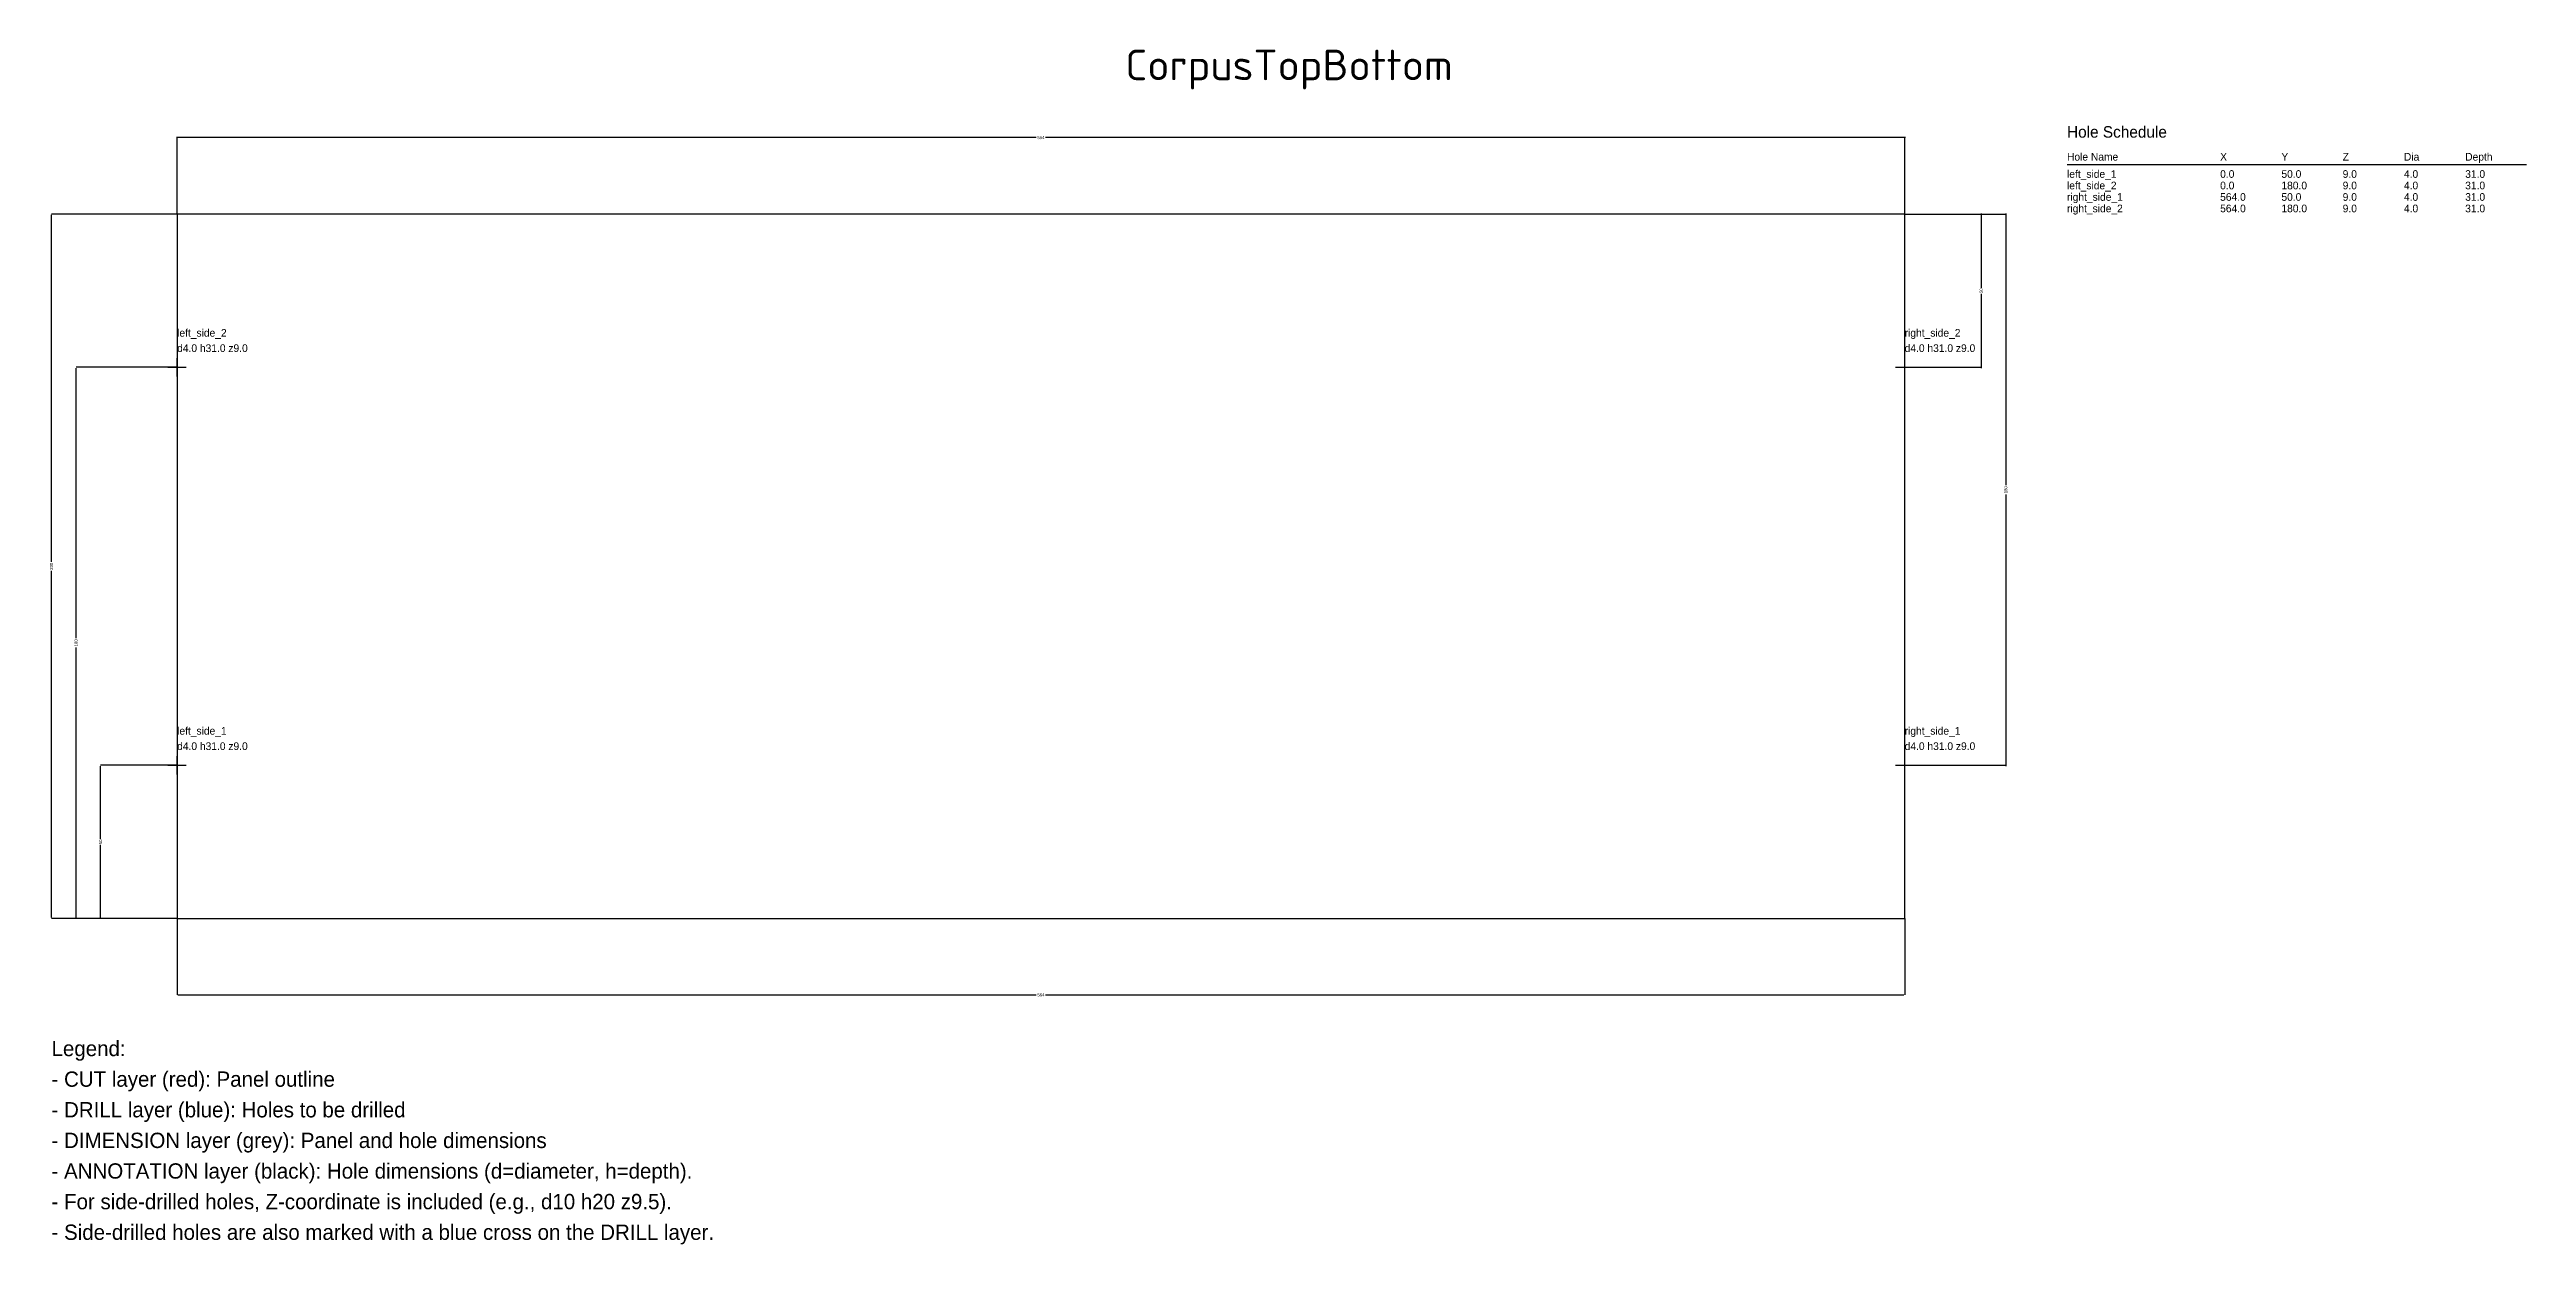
# Model space of a CAD drawing. Header units: millimetres. Extents: x -42 to 767, y -107 to 284.
import ezdxf
from ezdxf.enums import TextEntityAlignment as Align

# ---------------------------------------------------------------- set-up
doc = ezdxf.new("R2010")
doc.units = ezdxf.units.MM
for name, color, linetype in [('ANNOTATION', 7, 'Continuous'), ('CUT', 1, 'Continuous'), ('DIMENSION', 8, 'Continuous'), ('DRILL', 5, 'Continuous')]:
    doc.layers.add(name, color=color, linetype=linetype)
doc.styles.add('Title', font='ISOCPEUR.ttf')
doc.dimstyles.get("Standard").update_dxf_attribs({"dimtxt": 2.5, "dimasz": 2.5, "dimexe": 1.25, "dimexo": 0.625, "dimtad": 1, "dimtxsty": 'Standard', "dimcen": 2.5, "dimazin": 3, "dimtfac": 1, "dimtmove": 0, "dimatfit": 3})

# ---------------------------------------------------------------- blocks, each defined once
blk = doc.blocks.new('_CLOSEDFILLED')
at = {"color": 0, "linetype": 'ByBlock'}
blk.add_solid([(-1, 0.2), (0, 0), (-1, -0.2)], dxfattribs=at)
blk = doc.blocks.new('*D0')
for p, q in [((0, 0), (0, -25)), ((564, 0), (564, -25)), ((0.25, -25), (280.5, -25)), ((283.5, -25), (563.75, -25))]:
    blk.add_line(p, q)
at = {"layer": 'Defpoints'}
for p in [(0, 0), (564, 0), (0, -25)]:
    blk.add_point(p, dxfattribs=at)
at = {"layer": 'DIMENSION', "xscale": 0.25, "yscale": 0.25, "rotation": 180}
blk.add_blockref('_CLOSEDFILLED', (0, -25), dxfattribs=at)
at = {"layer": 'DIMENSION', "xscale": 0.25, "yscale": 0.25}
blk.add_blockref('_CLOSEDFILLED', (564, -25), dxfattribs=at)
at = {"layer": 'DIMENSION', "insert": (282, -25), "char_height": 1, "attachment_point": 5}
blk.add_mtext('564', dxfattribs=at)
blk = doc.blocks.new('*D2')
for p, q in [((280.5, 255), (-0.25, 255)), ((0, 230), (0, 255)), ((564.25, 255), (283.5, 255)), ((564, 230), (564, 255))]:
    blk.add_line(p, q)
at = {"layer": 'Defpoints'}
for p in [(564, 255), (0, 230), (564, 230)]:
    blk.add_point(p, dxfattribs=at)
at = {"layer": 'DIMENSION', "xscale": 0.25, "yscale": 0.25}
blk.add_blockref('_CLOSEDFILLED', (0, 255), dxfattribs=at)
at = {"layer": 'DIMENSION', "xscale": 0.25, "yscale": 0.25, "rotation": 180}
blk.add_blockref('_CLOSEDFILLED', (564, 255), dxfattribs=at)
at = {"layer": 'DIMENSION', "insert": (282, 255), "char_height": 1, "attachment_point": 5}
blk.add_mtext('564', dxfattribs=at)
blk = doc.blocks.new('*D3')
for p, q in [((0, 50), (-25, 50)), ((-25, 26), (-25, 49.75)), ((-25, 0.25), (-25, 24)), ((0, 0), (-25, 0))]:
    blk.add_line(p, q)
at = {"layer": 'Defpoints'}
for p in [(0, 50), (-25, 0), (0, 0)]:
    blk.add_point(p, dxfattribs=at)
at = {"layer": 'DIMENSION', "xscale": 0.25, "yscale": 0.25}
for p, rotation in [((-25, 50), 90), ((-25, 0), 270)]:
    blk.add_blockref('_CLOSEDFILLED', p, dxfattribs=dict(at, rotation=rotation))
at = {"layer": 'DIMENSION', "insert": (-25, 25), "char_height": 1, "attachment_point": 5, "rotation": 90}
blk.add_mtext('50', dxfattribs=at)
blk = doc.blocks.new('*D4')
for p, q in [((0, 180), (-33, 180)), ((-33, 91.5), (-33, 179.75)), ((-33, 0.25), (-33, 88.5)), ((0, 0), (-33, 0))]:
    blk.add_line(p, q)
at = {"layer": 'Defpoints'}
for p in [(0, 180), (-33, 0), (0, 0)]:
    blk.add_point(p, dxfattribs=at)
at = {"layer": 'DIMENSION', "xscale": 0.25, "yscale": 0.25}
for p, rotation in [((-33, 180), 90), ((-33, 0), 270)]:
    blk.add_blockref('_CLOSEDFILLED', p, dxfattribs=dict(at, rotation=rotation))
at = {"layer": 'DIMENSION', "insert": (-33, 90), "char_height": 1, "attachment_point": 5, "rotation": 90}
blk.add_mtext('180', dxfattribs=at)
blk = doc.blocks.new('*D5')
for p, q in [((0, 230), (-41, 230)), ((-41, 116.5), (-41, 229.75)), ((-41, 0.25), (-41, 113.5)), ((0, 0), (-41, 0))]:
    blk.add_line(p, q)
at = {"layer": 'Defpoints'}
for p in [(0, 230), (-41, 0), (0, 0)]:
    blk.add_point(p, dxfattribs=at)
at = {"layer": 'DIMENSION', "xscale": 0.25, "yscale": 0.25}
for p, rotation in [((-41, 230), 90), ((-41, 0), 270)]:
    blk.add_blockref('_CLOSEDFILLED', p, dxfattribs=dict(at, rotation=rotation))
at = {"layer": 'DIMENSION', "insert": (-41, 115), "char_height": 1, "attachment_point": 5, "rotation": 90}
blk.add_mtext('230', dxfattribs=at)
blk = doc.blocks.new('*D6')
for p, q in [((564, 230), (589, 230)), ((589, 230.25), (589, 206)), ((589, 204), (589, 179.75)), ((564, 180), (589, 180))]:
    blk.add_line(p, q)
at = {"layer": 'Defpoints'}
for p in [(564, 230), (589, 230), (564, 180)]:
    blk.add_point(p, dxfattribs=at)
at = {"layer": 'DIMENSION', "xscale": 0.25, "yscale": 0.25}
for p, rotation in [((589, 230), 270), ((589, 180), 90)]:
    blk.add_blockref('_CLOSEDFILLED', p, dxfattribs=dict(at, rotation=rotation))
at = {"layer": 'DIMENSION', "insert": (589, 205), "char_height": 1, "attachment_point": 5, "rotation": 90}
blk.add_mtext('50', dxfattribs=at)
blk = doc.blocks.new('*D7')
for p, q in [((564, 230), (597, 230)), ((597, 230.25), (597, 141.5)), ((597, 138.5), (597, 49.75)), ((564, 50), (597, 50))]:
    blk.add_line(p, q)
at = {"layer": 'Defpoints'}
for p in [(564, 230), (597, 230), (564, 50)]:
    blk.add_point(p, dxfattribs=at)
at = {"layer": 'DIMENSION', "xscale": 0.25, "yscale": 0.25}
for p, rotation in [((597, 230), 270), ((597, 50), 90)]:
    blk.add_blockref('_CLOSEDFILLED', p, dxfattribs=dict(at, rotation=rotation))
at = {"layer": 'DIMENSION', "insert": (597, 140), "char_height": 1, "attachment_point": 5, "rotation": 90}
blk.add_mtext('180', dxfattribs=at)

msp = doc.modelspace()

# ---------------------------------------------------------------- linework, layer by layer
at = {"layer": 'ANNOTATION'}
msp.add_line((617, 246.25), (767, 246.25), dxfattribs=at)
at = {"layer": 'CUT'}
for p, q in [((564, 230), (0, 230)), ((0, 230), (0, 0)), ((564, 0), (564, 230)), ((0, 0), (564, 0))]:
    msp.add_line(p, q, dxfattribs=at)
at = {"layer": 'DRILL', "color": 5}
for p, q in [((-3, 180), (3, 180)), ((0, 177), (0, 183)), ((561, 180), (567, 180)), ((564, 177), (564, 183)), ((-3, 50), (3, 50)), ((0, 47), (0, 53)), ((561, 50), (567, 50)), ((564, 47), (564, 53))]:
    msp.add_line(p, q, dxfattribs=at)

# ---------------------------------------------------------------- texts
at = {"layer": 'ANNOTATION', "style": 'Title'}
msp.add_text('CorpusTopBottom', height=10, dxfattribs=at).set_placement((363, 278.75), align=Align.MIDDLE_CENTER)
at = {"layer": 'ANNOTATION'}
for s, height, p in [('Hole Schedule', 3.75, (617, 255)), ('left_side_1', 2.5, (617, 241.875)), ('Hole Name', 2.5, (617, 247.5)), ('X', 2.5, (667, 247.5)), ('0.0', 2.5, (667, 241.875)), ('Y', 2.5, (687, 247.5)), ('50.0', 2.5, (687, 241.875)), ('Z', 2.5, (707, 247.5)), ('9.0', 2.5, (707, 241.875)), ('4.0', 2.5, (727, 241.875)), ('Dia', 2.5, (727, 247.5)), ('31.0', 2.5, (747, 241.875)), ('Depth', 2.5, (747, 247.5)), ('right_side_1', 2.5, (617, 234.375)), ('left_side_2', 2.5, (617, 238.125)), ('0.0', 2.5, (667, 238.125)), ('564.0', 2.5, (667, 234.375)), ('50.0', 2.5, (687, 234.375)), ('180.0', 2.5, (687, 238.125)), ('9.0', 2.5, (707, 238.125)), ('9.0', 2.5, (707, 234.375)), ('4.0', 2.5, (727, 238.125)), ('4.0', 2.5, (727, 234.375)), ('31.0', 2.5, (747, 238.125)), ('31.0', 2.5, (747, 234.375)), ('right_side_2', 2.5, (617, 230.625)), ('564.0', 2.5, (667, 230.625)), ('180.0', 2.5, (687, 230.625)), ('9.0', 2.5, (707, 230.625)), ('4.0', 2.5, (727, 230.625)), ('31.0', 2.5, (747, 230.625)), ('d4.0 h31.0 z9.0', 2.5, (0, 185)), ('left_side_2', 2.5, (0, 190)), ('d4.0 h31.0 z9.0', 2.5, (564, 185)), ('right_side_2', 2.5, (564, 190)), ('d4.0 h31.0 z9.0', 2.5, (0, 55)), ('left_side_1', 2.5, (0, 60)), ('d4.0 h31.0 z9.0', 2.5, (564, 55)), ('right_side_1', 2.5, (564, 60)), ('Legend:', 5, (-41, -45)), ('- CUT layer (red): Panel outline', 5, (-41, -55)), ('- DRILL layer (blue): Holes to be drilled', 5, (-41, -65)), ('- DIMENSION layer (grey): Panel and hole dimensions', 5, (-41, -75)), ('- ANNOTATION layer (black): Hole dimensions (d=diameter, h=depth).', 5, (-41, -85)), ('- For side-drilled holes, Z-coordinate is included (e.g., d10 h20 z9.5).', 5, (-41, -95)), ('- Side-drilled holes are also marked with a blue cross on the DRILL layer.', 5, (-41, -105))]:
    msp.add_text(s, height=height, dxfattribs=at).set_placement(p)

# ---------------------------------------------------------------- dimensions: what is measured, and where the dimension line sits
at = {"layer": 'DIMENSION'}
for base, p1, p2, picture, middle in [((564, 255), (564, 230), (0, 230), '*D2', (282, 255)), ((0, -25), (0, 0), (564, 0), '*D0', (282, -25))]:
    dim = msp.add_linear_dim(base=base, p1=p1, p2=p2, dimstyle='Standard', dxfattribs=at)
    dim.commit()
    dim.dimension.update_dxf_attribs({"geometry": picture, "text_midpoint": middle})
for base, p1, p2, picture, middle in [((-41, 0), (0, 0), (0, 230), '*D5', (-41, 115)), ((589, 230), (564, 230), (564, 180), '*D6', (589, 205)), ((597, 230), (564, 230), (564, 50), '*D7', (597, 140)), ((-33, 0), (0, 0), (0, 180), '*D4', (-33, 90)), ((-25, 0), (0, 0), (0, 50), '*D3', (-25, 25))]:
    dim = msp.add_linear_dim(base=base, p1=p1, p2=p2, angle=90, dimstyle='Standard', dxfattribs=at)
    dim.commit()
    dim.dimension.update_dxf_attribs({"geometry": picture, "text_midpoint": middle})

doc.saveas('drawing.dxf')
